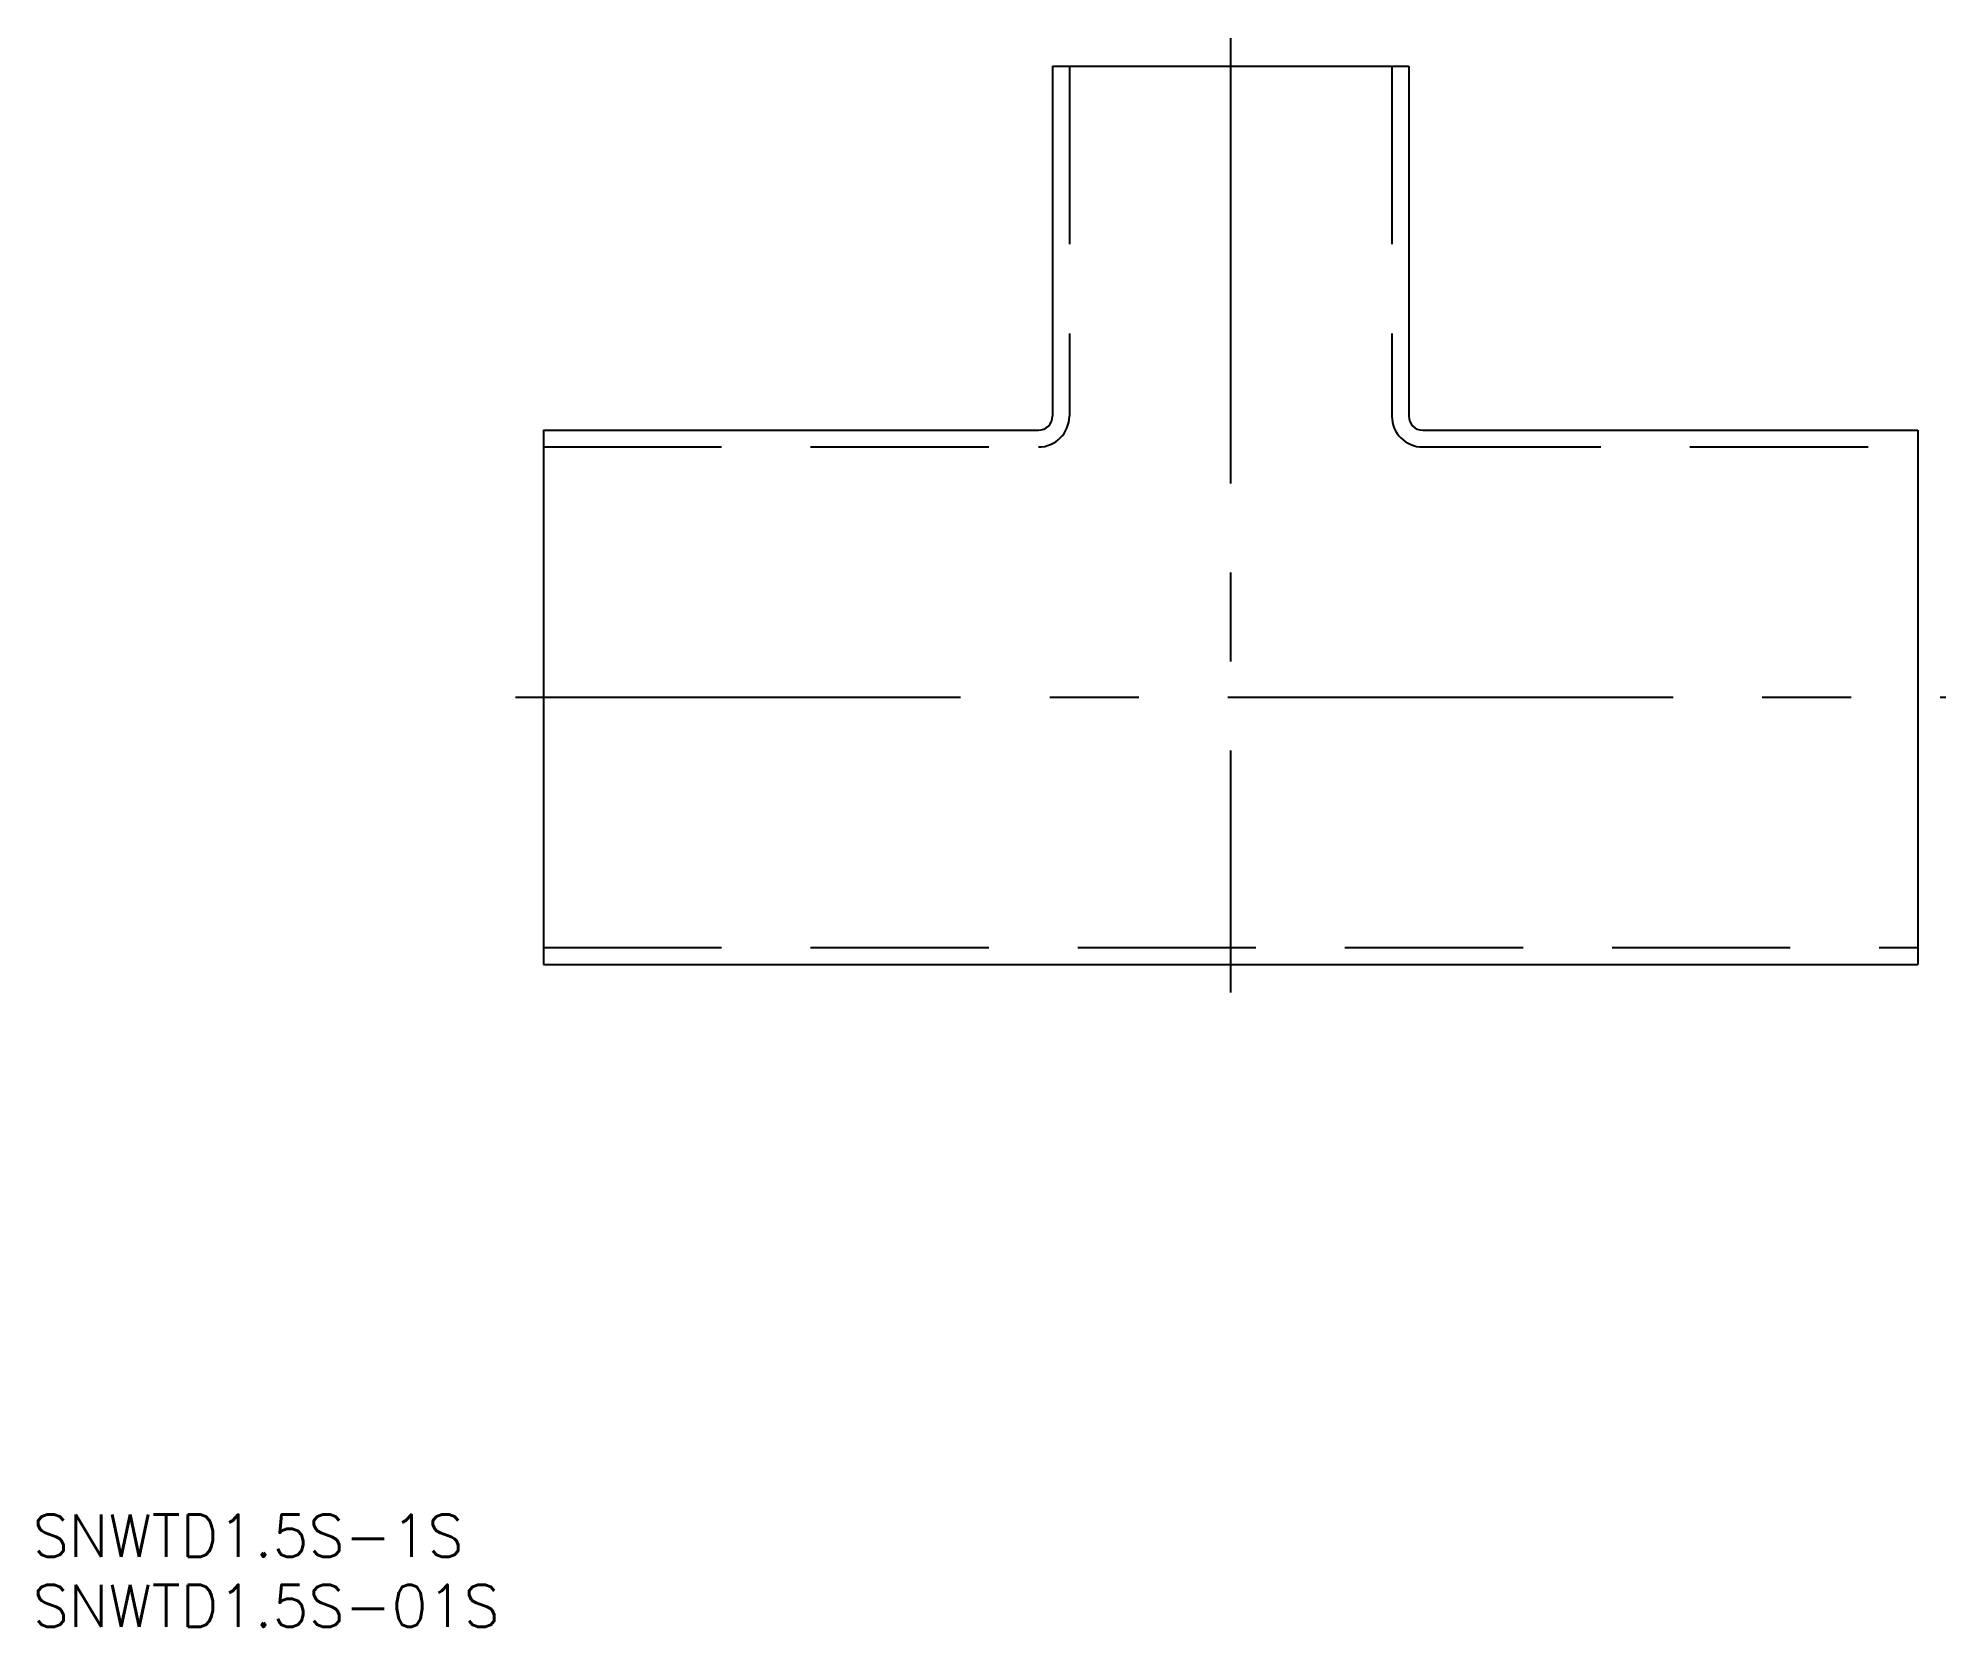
# Model space of a CAD drawing. Extents: x -85 to 51, y -66 to 47.
import ezdxf

# ---------------------------------------------------------------- set-up
doc = ezdxf.new("R2010")
doc.units = 0
doc.linetypes.add('CENTER', pattern=[50.8, 31.75, -6.35, 6.35, -6.35])
doc.linetypes.add('DASHED', pattern=[19.05, 12.7, -6.35])
doc.layers.get('0').update_dxf_attribs({"linetype": 'CONTINUOUS'})
doc.layers.add('CENTER', color=1, linetype='CENTER')
doc.styles.get("Standard").update_dxf_attribs({"font": 'txt.shx', "height": 3, "bigfont": 'bigfont.shx'})

# ---------------------------------------------------------------- blocks, each defined once
blk = doc.blocks.new('*U9')
at = {"color": 7, "linetype": 'CONTINUOUS'}
blk.add_text('SNWTD1.5S-1S', height=3, dxfattribs=at).set_placement((-85.42, -61.28))
blk = doc.blocks.new('*U10')
at = {"color": 7, "linetype": 'CONTINUOUS'}
blk.add_text('SNWTD1.5S-01S', height=3, dxfattribs=at).set_placement((-85.42, -66.28))

msp = doc.modelspace()

# ---------------------------------------------------------------- linework, layer by layer
at = {"color": 7, "linetype": 'CONTINUOUS'}
for p, q in [((-12.7, 45), (12.7, 45)), ((-12.7, 45), (-12.7, 20.05)), ((12.7, 45), (12.7, 20.05)), ((-49, 19.05), (-13.7, 19.05)), ((-49, 19.05), (-49, -19.05)), ((13.7, 19.05), (49, 19.05)), ((49, 19.05), (49, -19.05)), ((-49, -19.05), (49, -19.05))]:
    msp.add_line(p, q, dxfattribs=at)
at = {"color": 3, "linetype": 'DASHED'}
for p, q in [((-11.5, 45), (-11.5, 20.05)), ((11.5, 45), (11.5, 20.05)), ((-49, 17.85), (-13.7, 17.85)), ((13.7, 17.85), (49, 17.85)), ((-49, -17.85), (49, -17.85))]:
    msp.add_line(p, q, dxfattribs=at)
at = {"color": 7, "linetype": 'CONTINUOUS'}
for centre, start, end in [((-13.7, 20.05), 270, 0), ((13.7, 20.05), 180, 270)]:
    msp.add_arc(centre, 1, start, end, dxfattribs=at)
at = {"color": 3, "linetype": 'DASHED'}
for centre, start, end in [((-13.7, 20.05), 270, 0), ((13.7, 20.05), 180, 270)]:
    msp.add_arc(centre, 2.2, start, end, dxfattribs=at)
at = {"layer": 'CENTER', "color": 1, "linetype": 'CENTER'}
for p, q in [((0, 47), (0, -21.05)), ((-51, 0), (51, 0))]:
    msp.add_line(p, q, dxfattribs=at)

# ---------------------------------------------------------------- block references
at = {"color": 7, "linetype": 'CONTINUOUS'}
for name in ['*U9', '*U10']:
    msp.add_blockref(name, (0, 0), dxfattribs=at)

doc.saveas('drawing.dxf')
